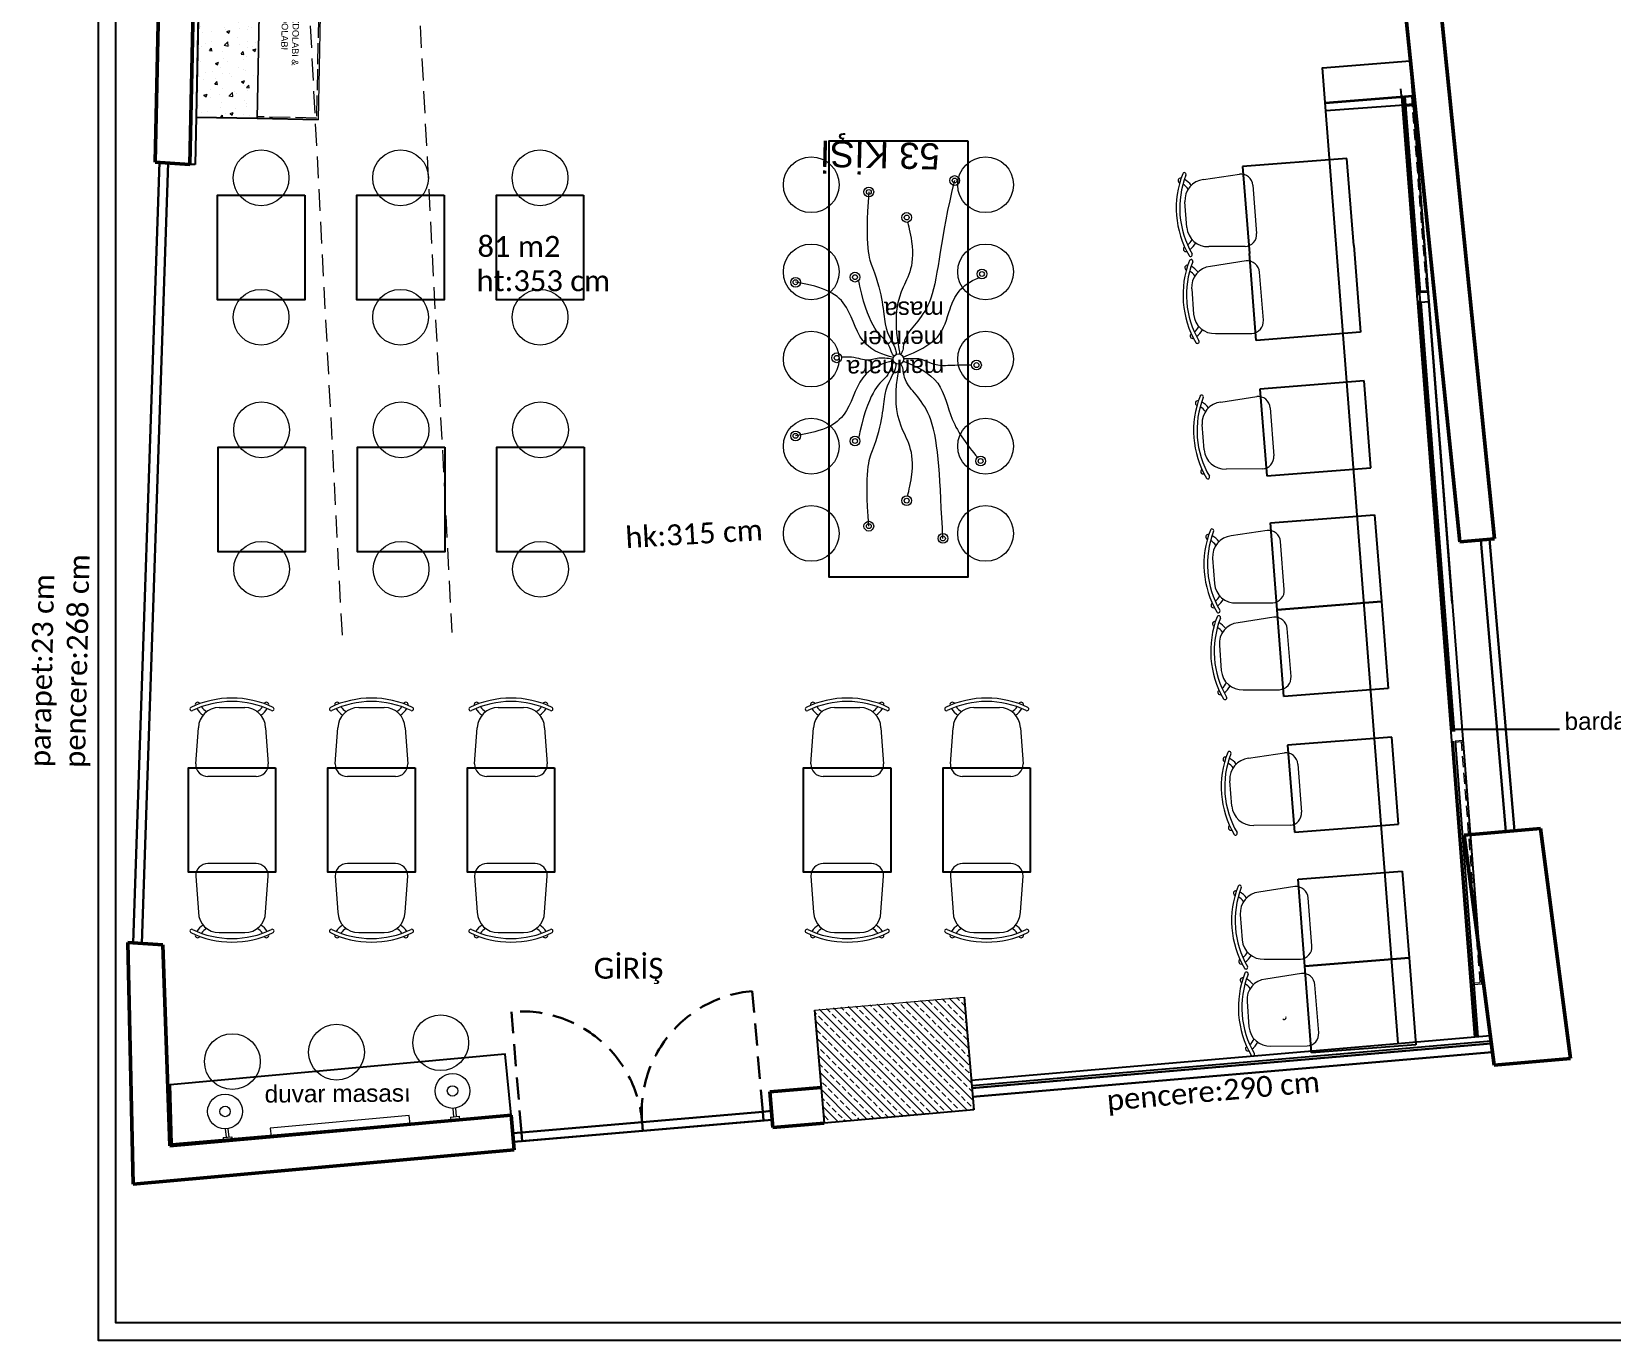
# Model space of a CAD drawing. Header units: centimetres. Extents: x 656 to 3822, y 4837 to 6203.
# Drawn here: x 668 to 1575, y 4837 to 5588 of the extents above; entities that cross this region are included whole.
import ezdxf

# ---------------------------------------------------------------- set-up
doc = ezdxf.new("R2010")
doc.units = ezdxf.units.CM
for name, pattern in [('ACAD_ISO02W100', [15, 12, -3]), ('DASHED', [19.05, 12.7, -6.35]), ('DASHED2', [0.375, 0.25, -0.125]), ('HIDDEN', [9.525, 6.35, -3.175])]:
    doc.linetypes.add(name, pattern=pattern)
for name, color, linetype, lineweight in [('Sebe - Alçıpan', 2, 'Continuous', 30), ('Sebe - Aydınlatma', 240, 'Continuous', 18), ('Sebe - Dograma', 4, 'Continuous', 30), ('Sebe - Duvar', 5, 'Continuous', 50), ('Sebe - İzdüşüm', 203, 'Continuous', 5), ('Sebe - Kolon', 153, 'Continuous', 25), ('Sebe - Mobilya', 11, 'Continuous', 25), ('Sebe - Mobilya Alçak', 41, 'Continuous', 20), ('Sebe - Obje Yazı', 8, 'Continuous', 0), ('Sebe - Tarama', 8, 'Continuous', 15)]:
    doc.layers.add(name, color=color, linetype=linetype, lineweight=lineweight)
doc.styles.add('OLCU', font='arial.ttf')
doc.styles.get("Standard").update_dxf_attribs({"font": 'arial.ttf'})

# ---------------------------------------------------------------- blocks, each defined once
blk = doc.blocks.new('A$C50156F9E')
at = {"lineweight": 5}
for p, q in [((0, 70), (150, 70)), ((0, 0), (0, 70)), ((0, 70), (150, 70)), ((150, 35), (0, 35)), ((0, 35), (150, 35)), ((150, 0), (0, 0)), ((150, 0), (0, 0))]:
    blk.add_line(p, q, dxfattribs=at)
at = {"linetype": 'ACAD_ISO02W100', "lineweight": 5}
for p, q in [((1, 35), (1, 69)), ((1, 69), (149, 69)), ((149, 69), (149, 35))]:
    blk.add_line(p, q, dxfattribs=at)
for p, q in [((150, 70), (150, 35)), ((150, 35), (150, 0))]:
    blk.add_line(p, q)
at = {"linetype": 'Continuous', "lineweight": 5}
for p, q in [((1.01, 29.53), (0.33, 31.3)), ((1.87, 30.78), (0.34, 31.3)), ((0.78, 34.91), (0.78, 34.91)), ((1.02, 29.52), (1.87, 30.78)), ((3.6, 34.04), (3.6, 34.04)), ((9.96, 34.58), (9.96, 34.58)), ((10.8, 28.23), (10.8, 28.23)), ((12.05, 33.73), (12.05, 33.73)), ((13.53, 33.31), (12.07, 34.54)), ((13.68, 34.77), (12.09, 34.48)), ((13.53, 33.31), (13.67, 34.83)), ((14.17, 32.56), (14.17, 32.56)), ((18.21, 27.75), (15.8, 27.47)), ((17.86, 25.51), (15.8, 27.49)), ((17.84, 25.5), (18.19, 27.76)), ((19.98, 27.9), (19.98, 27.9)), ((20.51, 33.43), (20.51, 33.43)), ((24.61, 29.45), (24.61, 29.45)), ((27.08, 27.51), (27.08, 27.51)), ((28.73, 30.84), (28.73, 30.84)), ((28.96, 33.12), (28.96, 33.12)), ((29.7, 31.26), (29.7, 31.26)), ((30.01, 34.63), (30.01, 34.63)), ((30.71, 29.22), (30.71, 29.22)), ((38.36, 29.19), (36.9, 30.42)), ((38.51, 30.65), (36.91, 30.36)), ((37.42, 32.81), (37.42, 32.81)), ((38.15, 30.95), (38.15, 30.95)), ((38.36, 29.19), (38.5, 30.71)), ((42.53, 32.13), (42.53, 32.13)), ((42.99, 29.68), (42.99, 29.68)), ((43.47, 27.92), (43.47, 27.92)), ((46.81, 28.87), (44.74, 30.85)), ((47.16, 31.12), (44.75, 30.84)), ((45.03, 29.07), (45.03, 29.07)), ((45.87, 32.5), (45.87, 32.5)), ((46.61, 30.65), (46.61, 30.65)), ((46.66, 33.52), (46.66, 33.52)), ((46.79, 28.86), (47.14, 31.12)), ((48.07, 32.33), (47.39, 34.11)), ((48.94, 33.59), (47.4, 34.1)), ((48.08, 32.32), (48.94, 33.59)), ((51.71, 31.8), (51.71, 31.8)), ((53.54, 31.07), (53.54, 31.07)), ((54.33, 32.19), (54.33, 32.19)), ((55.06, 30.34), (55.06, 30.34)), ((55.84, 33.19), (55.84, 33.19)), ((57.47, 32.72), (56.01, 33.94)), ((57.61, 34.18), (56.02, 33.88)), ((57.47, 32.72), (57.6, 34.23)), ((60.46, 34.74), (60.46, 34.74)), ((62.78, 31.88), (62.78, 31.88)), ((63.56, 28.95), (62.87, 30.73)), ((62.87, 29.15), (62.87, 29.15)), ((64.42, 30.21), (62.88, 30.72)), ((63.52, 30.03), (63.52, 30.03)), ((63.57, 28.94), (64.42, 30.21)), ((66.49, 26.15), (65.81, 27.93)), ((67.35, 27.41), (65.82, 27.92)), ((66.5, 26.14), (67.35, 27.41)), ((69.26, 25.67), (69.39, 27.19)), ((69.45, 33.24), (69.45, 33.24)), ((69.94, 31.48), (69.94, 31.48)), ((70.48, 28.06), (70.48, 28.06)), ((71.24, 31.57), (71.24, 31.57)), ((71.97, 29.72), (71.97, 29.72)), ((77.2, 29), (77.2, 29)), ((80.43, 29.41), (80.43, 29.41)), ((82.36, 28.19), (82.36, 28.19)), ((88.41, 30.74), (88.41, 30.74)), ((88.88, 29.1), (88.88, 29.1)), ((97.34, 28.79), (97.34, 28.79)), ((97.59, 30.41), (97.59, 30.41)), ((98.75, 28.6), (98.75, 28.6)), ((105.79, 28.48), (105.79, 28.48)), ((106.34, 33.35), (106.34, 33.35)), ((108.82, 31.75), (108.82, 31.75)), ((109.36, 28.92), (109.36, 28.92)), ((110.62, 31.75), (109.94, 33.53)), ((111.48, 33.01), (109.95, 33.52)), ((110.63, 31.74), (111.48, 33.01)), ((114.25, 28.17), (114.25, 28.17)), ((122.71, 27.87), (122.71, 27.87)), ((125.22, 32.16), (125.22, 32.16)), ((129.04, 25.57), (128.36, 27.35)), ((129.9, 26.83), (128.37, 27.34)), ((132.3, 28.59), (130.84, 29.82)), ((132.44, 30.05), (130.85, 29.76)), ((131.16, 27.56), (131.16, 27.56)), ((132.3, 28.59), (132.43, 30.11)), ((134.28, 29.35), (134.28, 29.35)), ((139.62, 27.25), (139.62, 27.25)), ((141.53, 28.85), (141.53, 28.85)), ((143.46, 29.02), (143.46, 29.02)), ((148.27, 30.36), (148.27, 30.36)), ((0.62, 23.95), (0.62, 23.95)), ((2.89, 18.87), (2.89, 18.87)), ((5.38, 21), (5.38, 21)), ((9.97, 24.19), (9.97, 24.19)), ((13.6, 19.01), (13.6, 19.01)), ((13.84, 20.69), (13.84, 20.69)), ((17.01, 24.36), (17.01, 24.36)), ((19.43, 23.35), (18.75, 25.12)), ((20.29, 24.6), (18.75, 25.12)), ((19.44, 23.34), (20.29, 24.6)), ((20.82, 21.54), (20.82, 21.54)), ((22.3, 20.38), (22.3, 20.38)), ((24.3, 24.04), (24.3, 24.04)), ((25.13, 23.14), (25.13, 23.14)), ((25.87, 19.83), (25.87, 19.83)), ((29.43, 21.07), (29.43, 21.07)), ((31.04, 18.62), (29.59, 19.84)), ((31.19, 20.08), (29.6, 19.79)), ((30, 21.22), (30, 21.22)), ((30.75, 20.08), (30.75, 20.08)), ((31.05, 18.62), (31.18, 20.14)), ((31.48, 18.22), (31.48, 18.22)), ((34.91, 19.97), (34.23, 21.74)), ((35.77, 21.22), (34.24, 21.74)), ((34.63, 22.77), (34.63, 22.77)), ((34.92, 19.96), (35.77, 21.23)), ((37.85, 17.17), (37.16, 18.94)), ((38.71, 18.42), (37.17, 18.94)), ((37.86, 17.16), (38.71, 18.42)), ((38.75, 24.16), (38.75, 24.16)), ((39.21, 19.77), (39.21, 19.77)), ((39.46, 22.99), (39.46, 22.99)), ((40.06, 22.57), (40.06, 22.57)), ((42.14, 24.11), (42.14, 24.11)), ((45.83, 21.48), (45.83, 21.48)), ((47.66, 19.46), (47.66, 19.46)), ((50.15, 22.14), (48.69, 23.37)), ((50.29, 23.6), (48.7, 23.31)), ((50.15, 22.14), (50.28, 23.66)), ((52.55, 25.45), (52.55, 25.45)), ((55.9, 24.63), (55.9, 24.63)), ((56.12, 19.15), (56.12, 19.15)), ((56.47, 23.96), (56.47, 23.96)), ((56.68, 26.84), (56.68, 26.84)), ((57.29, 23.06), (57.29, 23.06)), ((61.73, 25.12), (61.73, 25.12)), ((62.57, 18.76), (62.57, 18.76)), ((64.57, 18.84), (64.57, 18.84)), ((65.86, 26.51), (65.86, 26.51)), ((66.52, 26.13), (66.52, 26.13)), ((66.69, 20.15), (66.69, 20.15)), ((69.26, 25.67), (67.8, 26.89)), ((69.4, 27.13), (67.81, 26.83)), ((68.88, 19.69), (68.88, 19.69)), ((71.62, 22.91), (71.62, 22.91)), ((71.75, 18.44), (71.75, 18.44)), ((72.29, 25.04), (72.29, 25.04)), ((73.03, 18.53), (73.03, 18.53)), ((74.98, 18.02), (73.52, 19.25)), ((75.12, 19.48), (73.53, 19.19)), ((74.98, 18.02), (75.11, 19.54)), ((80.5, 21.38), (80.5, 21.38)), ((81.98, 22.77), (81.29, 24.55)), ((82.84, 24.03), (81.3, 24.54)), ((81.98, 22.76), (82.84, 24.03)), ((88.63, 23.89), (88.63, 23.89)), ((94.09, 21.55), (92.63, 22.77)), ((94.23, 23.01), (92.64, 22.71)), ((94.09, 21.55), (94.22, 23.06)), ((95.34, 23.24), (95.34, 23.24)), ((98.42, 24.06), (98.42, 24.06)), ((100.39, 16.59), (99.71, 18.37)), ((101.26, 17.85), (99.72, 18.36)), ((103.78, 22.84), (103.78, 22.84)), ((107.61, 23.73), (107.61, 23.73)), ((108.25, 18.19), (108.25, 18.19)), ((113.19, 25.07), (111.73, 26.29)), ((113.34, 26.53), (111.74, 26.24)), ((113.19, 25.07), (113.32, 26.59)), ((116.36, 26.67), (116.36, 26.67)), ((120.79, 23.81), (120.79, 23.81)), ((121.8, 26.8), (121.8, 26.8)), ((124.64, 18.6), (124.64, 18.6)), ((126.38, 19.99), (126.38, 19.99)), ((129.05, 25.56), (129.9, 26.83)), ((134.72, 21.75), (134.72, 21.75)), ((137.34, 18.6), (135.27, 20.58)), ((137.69, 20.85), (135.28, 20.57)), ((135.95, 22.76), (135.95, 22.76)), ((137.32, 18.59), (137.67, 20.85)), ((144.3, 22.67), (144.3, 22.67)), ((147.46, 19.39), (146.78, 21.17)), ((148.32, 20.65), (146.78, 21.16)), ((147.47, 19.38), (148.32, 20.65)), ((148.07, 26.94), (148.07, 26.94)), ((1.09, 14.49), (1.09, 14.49)), ((4.16, 9.25), (4.16, 9.25)), ((9.2, 8.18), (8.52, 9.96)), ((10.06, 9.44), (8.53, 9.96)), ((9.21, 8.18), (10.06, 9.44)), ((11.94, 15.09), (10.48, 16.32)), ((12.08, 16.55), (10.49, 16.26)), ((11.94, 15.09), (12.07, 16.61)), ((12.52, 9.37), (12.52, 9.37)), ((12.91, 12.18), (12.91, 12.18)), ((16.44, 10.8), (16.44, 10.8)), ((26.51, 13.95), (26.51, 13.95)), ((26.71, 13.47), (26.71, 13.47)), ((26.84, 9.22), (26.84, 9.22)), ((30.84, 14.86), (30.84, 14.86)), ((33.25, 14.41), (33.25, 14.41)), ((36.77, 10.97), (35.31, 12.2)), ((36.91, 12.43), (35.32, 12.14)), ((35.89, 13.15), (35.89, 13.15)), ((36.77, 10.97), (36.9, 12.49)), ((39.94, 17.91), (39.94, 17.91)), ((40.02, 14.54), (40.02, 14.54)), ((42.41, 16.13), (42.41, 16.13)), ((42.9, 14.36), (42.9, 14.36)), ((44.64, 16.09), (44.64, 16.09)), ((44.68, 9.3), (44.68, 9.3)), ((47.58, 14.26), (47.58, 14.26)), ((48.39, 17.6), (48.39, 17.6)), ((50.5, 8.5), (48.43, 10.48)), ((50.85, 10.75), (48.44, 10.47)), ((48.77, 17.48), (48.77, 17.48)), ((50.48, 8.49), (50.83, 10.75)), ((53.33, 13.79), (52.65, 15.56)), ((54.19, 15.04), (52.66, 15.56)), ((52.97, 17.51), (52.97, 17.51)), ((53.34, 13.78), (54.19, 15.05)), ((55.87, 14.5), (54.41, 15.72)), ((56.02, 15.96), (54.43, 15.66)), ((54.66, 9.4), (54.66, 9.4)), ((55.33, 11.07), (55.33, 11.07)), ((56.27, 10.99), (55.58, 12.76)), ((57.13, 12.24), (55.59, 12.76)), ((55.87, 14.5), (56.01, 16.02)), ((56.28, 10.98), (57.13, 12.24)), ((56.85, 17.3), (56.85, 17.3)), ((58.79, 10.79), (58.79, 10.79)), ((59.01, 9.15), (59.01, 9.15)), ((65.31, 16.99), (65.31, 16.99)), ((65.41, 14.34), (65.41, 14.34)), ((65.95, 12.57), (65.95, 12.57)), ((69.36, 17.92), (69.36, 17.92)), ((71.75, 7.61), (71.07, 9.38)), ((72.61, 8.86), (71.08, 9.38)), ((71.72, 11.48), (71.72, 11.48)), ((72.59, 12.08), (72.59, 12.08)), ((73.76, 16.68), (73.76, 16.68)), ((79.79, 14.11), (77.38, 13.83)), ((79.44, 11.87), (77.38, 13.85)), ((79.42, 11.86), (79.77, 14.12)), ((79.74, 14.19), (79.74, 14.19)), ((81.77, 11.76), (81.77, 11.76)), ((81.79, 14.63), (81.79, 14.63)), ((82.22, 16.37), (82.22, 16.37)), ((90.52, 14.7), (90.52, 14.7)), ((90.67, 16.06), (90.67, 16.06)), ((91.17, 9.07), (91.17, 9.07)), ((94.77, 9.69), (94.77, 9.69)), ((98.18, 15.04), (98.18, 15.04)), ((99.13, 15.75), (99.13, 15.75)), ((100.4, 16.58), (101.26, 17.85)), ((108.74, 17.48), (106.33, 17.2)), ((108.39, 15.24), (106.33, 17.21)), ((107.58, 15.44), (107.58, 15.44)), ((108.37, 15.23), (108.72, 17.49)), ((108.44, 17.37), (108.44, 17.37)), ((111.9, 14.11), (111.9, 14.11)), ((116.04, 15.13), (116.04, 15.13)), ((117.62, 17.05), (117.62, 17.05)), ((118.81, 10.41), (118.13, 12.19)), ((119.67, 11.67), (118.14, 12.18)), ((118.46, 10.69), (118.46, 10.69)), ((118.82, 10.4), (119.67, 11.67)), ((121.23, 13.25), (121.23, 13.25)), ((124.49, 14.82), (124.49, 14.82)), ((127.64, 10.37), (127.64, 10.37)), ((130.7, 10.38), (129.24, 11.6)), ((130.85, 11.84), (129.25, 11.54)), ((130.7, 10.38), (130.84, 11.89)), ((132.95, 14.52), (132.95, 14.52)), ((136.39, 13.31), (136.39, 13.31)), ((141.41, 14.21), (141.41, 14.21)), ((144.07, 14.04), (144.07, 14.04)), ((147.69, 16.8), (147.69, 16.8)), ((149.81, 13.9), (148.35, 15.13)), ((149.95, 15.36), (148.36, 15.07)), ((149.81, 13.9), (149.94, 15.42)), ((5, 2.89), (5, 2.89)), ((7.29, 7.81), (7.29, 7.81)), ((14.01, 0.64), (11.59, 0.36)), ((11.99, 0), (11.59, 0.38)), ((13.02, 5.45), (13.02, 5.45)), ((13.88, 0), (13.99, 0.65)), ((14.18, 2.56), (14.18, 2.56)), ((15.74, 7.5), (15.74, 7.5)), ((22.93, 5.5), (22.93, 5.5)), ((24.68, 4.81), (24, 6.58)), ((25.55, 6.06), (24.01, 6.58)), ((24.2, 7.19), (24.2, 7.19)), ((24.69, 4.8), (25.55, 6.06)), ((24.93, 5.34), (24.93, 5.34)), ((25.94, 0.39), (25.94, 0.39)), ((27.62, 2), (26.94, 3.78)), ((28.48, 3.26), (26.95, 3.78)), ((27.63, 2), (28.48, 3.26)), ((27.67, 8.32), (27.67, 8.32)), ((29.45, 0.4), (27.99, 1.62)), ((29.6, 1.86), (28, 1.57)), ((28.86, 7.51), (28.86, 7.51)), ((29.45, 0.4), (29.58, 1.92)), ((32.66, 6.88), (32.66, 6.88)), ((33.39, 5.03), (33.39, 5.03)), ((36.73, 6.79), (36.73, 6.79)), ((39.49, 9.01), (39.49, 9.01)), ((42.95, 4.01), (40.54, 3.73)), ((42.6, 1.77), (40.54, 3.74)), ((40.85, 8.18), (40.85, 8.18)), ((41.11, 6.57), (41.11, 6.57)), ((41.84, 4.72), (41.84, 4.72)), ((41.84, 2.57), (41.84, 2.57)), ((42, 8.17), (42, 8.17)), ((42.33, 0.8), (42.33, 0.8)), ((42.58, 0), (42.42, 0.4)), ((43.62, 0), (42.43, 0.4)), ((42.58, 1.76), (42.93, 4.02)), ((45.25, 7.92), (45.25, 7.92)), ((45.91, 6.47), (45.91, 6.47)), ((46.75, 0.11), (46.75, 0.11)), ((48.56, 3.92), (47.1, 5.15)), ((48.7, 5.38), (47.11, 5.09)), ((48.56, 3.92), (48.69, 5.44)), ((49.57, 6.27), (49.57, 6.27)), ((50.04, 7.86), (50.04, 7.86)), ((50.3, 4.41), (50.3, 4.41)), ((50.87, 1.5), (50.87, 1.5)), ((52.4, 3.95), (52.4, 3.95)), ((58.02, 5.96), (58.02, 5.96)), ((58.75, 4.1), (58.75, 4.1)), ((59.84, 8.25), (59.84, 8.25)), ((60.05, 1.17), (60.05, 1.17)), ((64.68, 2.72), (64.68, 2.72)), ((67.66, 7.45), (66.2, 8.67)), ((67.81, 8.91), (66.21, 8.62)), ((66.48, 5.65), (66.48, 5.65)), ((67.21, 3.79), (67.21, 3.79)), ((67.66, 7.45), (67.8, 8.97)), ((68.3, 6.13), (68.3, 6.13)), ((68.79, 4.36), (68.79, 4.36)), ((68.8, 4.11), (68.8, 4.11)), ((71.9, 7.38), (69.49, 7.1)), ((71.55, 5.13), (69.49, 7.11)), ((71.53, 5.12), (71.88, 7.38)), ((71.76, 7.6), (72.61, 8.87)), ((73.15, 0), (71.93, 1.03)), ((73.53, 1.26), (71.94, 0.97)), ((73.4, 0), (73.52, 1.32)), ((74.16, 8.1), (74.16, 8.1)), ((75.67, 3.49), (75.67, 3.49)), ((81.22, 1.07), (81.22, 1.07)), ((82.6, 5.4), (82.6, 5.4)), ((84.12, 3.18), (84.12, 3.18)), ((90.17, 1.43), (89.48, 3.2)), ((91.03, 2.68), (89.49, 3.2)), ((90.18, 1.42), (91.03, 2.68)), ((92.49, 3.33), (91.03, 4.55)), ((92.64, 4.79), (91.04, 4.49)), ((91.78, 5.08), (91.78, 5.08)), ((92.49, 3.33), (92.62, 4.85)), ((92.58, 2.87), (92.58, 2.87)), ((97.61, 1.48), (97.61, 1.48)), ((100.54, 8.01), (100.54, 8.01)), ((101.03, 2.56), (101.03, 2.56)), ((106.33, 8.03), (106.33, 8.03)), ((107.68, 4.63), (107.68, 4.63)), ((109.49, 2.25), (109.49, 2.25)), ((111.6, 6.85), (110.14, 8.08)), ((111.74, 8.31), (110.15, 8.02)), ((110.55, 1.33), (110.55, 1.33)), ((111.6, 6.85), (111.73, 8.37)), ((117.94, 1.94), (117.94, 1.94)), ((123.34, 9), (123.34, 9)), ((124.07, 5.04), (124.07, 5.04)), ((126.4, 1.63), (126.4, 1.63)), ((128.48, 4.01), (128.48, 4.01)), ((134.14, 8.19), (134.14, 8.19)), ((134.85, 1.32), (134.85, 1.32)), ((137.23, 4.23), (136.55, 6.01)), ((138.09, 5.49), (136.56, 6)), ((137.24, 4.22), (138.09, 5.49)), ((137.66, 3.69), (137.66, 3.69)), ((138.49, 7.95), (138.49, 7.95)), ((143.31, 1.01), (143.31, 1.01)), ((146.41, 6.62), (146.41, 6.62)), ((147.12, 3.25), (147.12, 3.25))]:
    blk.add_line(p, q, dxfattribs=at)
at = {"insert": (45.15, 57.96), "char_height": 3.75, "attachment_point": 1}
blk.add_mtext_dynamic_manual_height_columns('PASTA TEŞHİR BUZDOLABI & BAKLAVA TEŞHİR DOLABI', width=75.3788, gutter_width=12.5, heights=[0], dxfattribs=at)

msp = doc.modelspace()

# ---------------------------------------------------------------- hatches: boundary and pattern name
at = {"layer": 'Sebe - Tarama'}
h = msp.add_hatch(dxfattribs=at)
h.set_pattern_fill('ANSI33', color=256, angle=90)
h.set_pattern_definition([(135, (-1027.542, 4597.931), (-4.490128, -4.490128), []), (135, (-1027.542, 4602.421), (-4.490128, -4.490128), [3.175, -1.5875])])
h.paths.add_polyline_path([(1203.34, 5034.38), (1117.53, 5027.26), (1123.12, 4962.24), (1208.91, 4969.62), (1206.64, 4993.6), (1206.28, 4993.57)])

# ---------------------------------------------------------------- linework, layer by layer
msp.add_line((1483.75, 5188.11), (1544.95, 5188.11))
at = {"color": 1}
for points in [[(706.82, 6200.61), (2202.22, 6200.61), (2202.22, 4837.38), (706.82, 4837.38)], [(716.82, 6190.61), (2192.22, 6190.61), (2192.22, 4847.38), (716.82, 4847.38)]]:
    msp.add_lwpolyline(points, close=True, dxfattribs=at)
msp.add_lwpolyline([(1410.44, 5547.56), (1408.89, 5567.5), (1459.15, 5571.4)])
at = {"layer": 'Sebe - Alçıpan', "lineweight": 35}
msp.add_line((1410.45, 5547.41), (1460.71, 5551.32), dxfattribs=at)
at = {"layer": 'Sebe - Aydınlatma'}
for p, q in [((762.99, 5544.14), (763.1, 5549.14)), ((908.77, 4965.53), (913.75, 4965.98)), ((910.08, 4970.51), (910.52, 4965.69)), ((911.58, 4970.64), (912.01, 4965.82)), ((913.75, 4965.98), (913.93, 4964)), ((779.61, 4958.71), (780.05, 4953.89)), ((781.1, 4958.85), (781.54, 4954.03)), ((908.77, 4965.53), (908.95, 4963.55)), ((913.93, 4964), (908.95, 4963.55)), ((778.3, 4953.73), (783.28, 4954.18)), ((778.3, 4953.73), (778.48, 4951.76)), ((783.46, 4952.21), (778.48, 4951.76)), ((783.28, 4954.18), (783.46, 4952.21))]:
    msp.add_line(p, q, dxfattribs=at)
for centre, radius in [((1197.92, 5502.77), 2.8), ((1197.92, 5502.77), 1.4), ((1148.7, 5496.21), 2.8), ((1148.7, 5496.21), 1.4), ((1170.45, 5481.57), 2.8), ((1170.45, 5481.57), 1.4), ((1106.69, 5444.42), 2.8), ((1140.78, 5447.35), 2.8), ((1140.78, 5447.35), 1.4), ((1213.59, 5449.16), 2.8), ((1213.59, 5449.16), 1.4), ((1106.69, 5444.42), 1.4), ((1130.27, 5401.07), 2.8), ((1130.27, 5401.07), 1.4), ((1165.7, 5400.35), 3), ((1210.46, 5396.89), 2.8), ((1210.46, 5396.89), 1.4), ((1106.69, 5356.28), 2.8), ((1106.69, 5356.28), 1.4), ((1140.78, 5353.34), 2.8), ((1140.78, 5353.34), 1.4), ((1212.82, 5341.84), 2.8), ((1212.82, 5341.84), 1.4), ((1170.45, 5319.13), 2.8), ((1170.45, 5319.13), 1.4), ((1148.7, 5304.48), 2.8), ((1148.7, 5304.48), 1.4), ((1191.2, 5297.46), 2.8), ((1191.2, 5297.46), 1.4), ((909.93, 4980.51), 10), ((779.46, 4968.71), 10), ((909.93, 4980.51), 3), ((779.46, 4968.71), 3)]:
    msp.add_circle(centre, radius, dxfattribs=at)
for points, knots in [([(1197.92, 5502.77), (1189.4, 5470.11), (1188.62, 5429.68), (1168.04, 5415.35), (1168.75, 5405.27), (1167.26, 5403.56), (1166.95, 5403.08)], [2.92687, 2.92687, 2.92687, 2.92687, 12.007547, 19.867591, 25.196402, 26.953345, 26.953345, 26.953345, 26.953345]), ([(1148.7, 5496.21), (1146.2, 5463.65), (1157.48, 5439.13), (1155.99, 5418.03), (1164.54, 5407), (1164.38, 5403.82), (1164.27, 5402.99)], [2.755819, 2.755819, 2.755819, 2.755819, 4.843756, 11.626847, 18.7176, 21.248534, 21.248534, 21.248534, 21.248534]), ([(1171.06, 5478.84), (1171.16, 5478.15), (1177.09, 5454.35), (1164.68, 5440.13), (1163.48, 5418.05), (1166.39, 5404.13), (1166.28, 5403.29)], [2.755819, 2.755819, 2.755819, 2.755819, 4.843756, 11.626847, 18.7176, 21.248534, 21.248534, 21.248534, 21.248534]), ([(1168.48, 5401.47), (1176.31, 5404.68), (1190.89, 5411.43), (1194.65, 5430.09), (1201.23, 5443.12), (1211.8, 5447.02)], [2.787961, 2.787961, 2.787961, 2.787961, 26.41129, 48.710653, 74.913912, 74.913912, 74.913912, 74.913912]), ([(1162.81, 5401.16), (1156.77, 5402.91), (1143.06, 5407.8), (1137.42, 5434.76), (1123.52, 5441.61), (1106.69, 5444.42)], [2.731917, 2.731917, 2.731917, 2.731917, 19.995629, 44.106089, 74.066497, 74.066497, 74.066497, 74.066497]), ([(1163.17, 5401.95), (1163.03, 5402.1), (1161.66, 5403.8), (1160.15, 5412.51), (1148.93, 5416.71), (1142.9, 5445.24), (1142.75, 5445.36)], [2.937799, 2.937799, 2.937799, 2.937799, 3.553257, 9.912365, 19.086414, 19.623061, 19.623061, 19.623061, 19.623061]), ([(1133.03, 5401.51), (1133.6, 5401.57), (1140.45, 5402.1), (1147.83, 5398.59), (1153.68, 5401.88), (1160.88, 5400.6), (1162.71, 5400.52)], [2.864699, 2.864699, 2.864699, 2.864699, 4.759074, 9.979095, 15.48138, 20.959343, 20.959343, 20.959343, 20.959343]), ([(1162.81, 5399.53), (1156.77, 5397.78), (1143.06, 5392.89), (1137.42, 5365.94), (1123.52, 5359.09), (1106.69, 5356.28)], [2.731917, 2.731917, 2.731917, 2.731917, 19.995629, 44.106089, 74.066497, 74.066497, 74.066497, 74.066497]), ([(1163.17, 5398.74), (1163.03, 5398.6), (1161.66, 5396.89), (1160.15, 5388.19), (1148.93, 5383.98), (1142.9, 5355.46), (1142.75, 5355.33)], [2.937799, 2.937799, 2.937799, 2.937799, 3.553257, 9.912365, 19.086414, 19.623061, 19.623061, 19.623061, 19.623061]), ([(1148.7, 5304.48), (1146.2, 5337.04), (1157.48, 5361.56), (1155.99, 5382.67), (1164.54, 5393.69), (1164.38, 5396.87), (1164.27, 5397.71)], [2.755819, 2.755819, 2.755819, 2.755819, 4.843756, 11.626847, 18.7176, 21.248534, 21.248534, 21.248534, 21.248534]), ([(1171.06, 5321.86), (1171.16, 5322.55), (1177.09, 5346.34), (1164.68, 5360.57), (1163.48, 5382.65), (1166.39, 5396.56), (1166.28, 5397.4)], [2.755819, 2.755819, 2.755819, 2.755819, 4.843756, 11.626847, 18.7176, 21.248534, 21.248534, 21.248534, 21.248534]), ([(1191.2, 5297.46), (1189.4, 5330.58), (1188.62, 5371.01), (1168.04, 5385.34), (1168.75, 5395.42), (1167.26, 5397.13), (1166.95, 5397.62)], [2.92687, 2.92687, 2.92687, 2.92687, 12.007547, 19.867591, 25.196402, 26.953345, 26.953345, 26.953345, 26.953345]), ([(1168.48, 5399.22), (1176.31, 5396.02), (1190.89, 5389.27), (1195.35, 5363.49), (1205.39, 5350.74), (1211.02, 5343.99)], [2.787961, 2.787961, 2.787961, 2.787961, 26.41129, 48.710653, 74.913912, 74.913912, 74.913912, 74.913912]), ([(1207.66, 5396.89), (1196.48, 5396.88), (1185.5, 5395.44), (1180.79, 5400.96), (1174.24, 5400.44), (1168.7, 5400.46)], [3.240193, 3.240193, 3.240193, 3.240193, 6.458005, 13.548758, 16.076674, 16.076674, 16.076674, 16.076674])]:
    msp.add_open_spline(points, degree=3, knots=knots, dxfattribs=at)
at = {"layer": 'Sebe - Dograma'}
for p, q in [((726.76, 5065.52), (741.88, 5513.21)), ((731.75, 5065.17), (746.87, 5512.86)), ((1514.11, 5129.25), (1499.72, 5296.51)), ((1519.09, 5129.67), (1504.71, 5296.94)), ((1207.84, 4982.07), (1505.74, 5007.7)), ((1208.27, 4977.09), (1506.17, 5002.71)), ((1092.93, 4968.99), (1087.95, 4968.56)), ((1093.36, 4964.01), (944.91, 4951.24)), ((949.46, 4956.65), (944.48, 4956.22))]:
    msp.add_line(p, q, dxfattribs=at)
at = {"layer": 'Sebe - Dograma', "linetype": 'DASHED'}
for p, q in [((1087.95, 4968.56), (1081.8, 5037.79)), ((949.46, 4956.65), (943.7, 5025.91))]:
    msp.add_line(p, q, dxfattribs=at)
at = {"layer": 'Sebe - Dograma'}
for points in [[(1087.95, 4968.56), (1018.7, 4962.6), (1019.13, 4957.62), (1088.38, 4963.58), (1087.95, 4968.56)], [(949.46, 4956.65), (1018.7, 4962.6), (1019.13, 4957.62), (949.89, 4951.67), (949.46, 4956.65)]]:
    msp.add_lwpolyline(points, dxfattribs=at)
at = {"layer": 'Sebe - Dograma', "linetype": 'DASHED'}
for centre, start, end in [((1087.95, 4968.56), 95.07961, 188.21539), ((949.46, 4956.65), 1.61654, 94.75232)]:
    msp.add_arc(centre, 69.5, start, end, dxfattribs=at)
at = {"layer": 'Sebe - Duvar'}
for p, q in [((1507.57, 5297.18), (1419.7, 6167.61)), ((1487.64, 5295.47), (1405.4, 6100.5)), ((739.38, 5513.38), (743.51, 5714.89)), ((759.34, 5511.98), (763.46, 5713.49)), ((739.38, 5513.38), (759.34, 5511.98)), ((1507.57, 5297.18), (1487.64, 5295.47)), ((1490.2, 5127.19), (1534.06, 5130.96)), ((1534.06, 5130.96), (1551.21, 4999.06)), ((1490.2, 5127.19), (1507.35, 4995.29)), ((726.7, 4927.09), (723.77, 5065.73)), ((743.72, 5064.33), (723.77, 5065.73)), ((747.84, 4948.98), (743.72, 5064.33)), ((1551.21, 4999.06), (1507.35, 4995.29)), ((1121.38, 4982.48), (1091.99, 4979.95)), ((1091.99, 4979.95), (1093.74, 4959.52)), ((943.58, 4966.68), (747.84, 4948.98)), ((945.29, 4946.75), (943.58, 4966.68)), ((945.29, 4946.75), (726.7, 4927.09))]:
    msp.add_line(p, q, dxfattribs=at)
msp.add_lwpolyline([(1093.74, 4959.52), (1123.14, 4962.05)], dxfattribs=at)
at = {"layer": 'Sebe - İzdüşüm', "linetype": 'DASHED2', "ltscale": 50}
for points in [[(797, 6190.61), (846.76, 5237.89)], [(860.09, 6190.61), (909.55, 5243.43)]]:
    msp.add_lwpolyline(points, dxfattribs=at)
at = {"layer": 'Sebe - İzdüşüm', "linetype": 'HIDDEN'}
for points in [[(1460.71, 5551.32), (1469.45, 5438.8), (1464.96, 5438.45), (1456.22, 5550.97)], [(1459.91, 5551.25), (1468.59, 5439.54), (1464.9, 5439.25), (1456.22, 5550.97)]]:
    msp.add_lwpolyline(points, dxfattribs=at)
for points in [[(1500.27, 5042), (1489.43, 5181.58), (1484.94, 5181.23), (1495.78, 5041.65)], [(1499.41, 5042.73), (1488.69, 5180.72), (1485, 5180.43), (1495.72, 5042.45)]]:
    msp.add_lwpolyline(points, close=True, dxfattribs=at)
at = {"layer": 'Sebe - Kolon'}
for p, q in [((1203.34, 5034.38), (1208.91, 4969.62)), ((1117.57, 5026.81), (1123.13, 4962.1)), ((1208.91, 4969.62), (1123.14, 4962.05))]:
    msp.add_line(p, q, dxfattribs=at)
at = {"layer": 'Sebe - Mobilya', "linetype": 'Continuous'}
for p, q in [((1458.55, 5579.11), (1477.15, 5339.6)), ((1483.31, 5260.34), (1458.55, 5579.11)), ((1452.38, 5007.62), (1410.44, 5547.56)), ((1410.8, 5542.93), (1461.08, 5546.56)), ((1455.72, 5550.93), (1477.55, 5269.92)), ((1461.08, 5546.56), (1456.09, 5546.17))]:
    msp.add_line(p, q, dxfattribs=at)
at = {"layer": 'Sebe - Mobilya'}
for p, q in [((1458.6, 5578.38), (1500.27, 5042)), ((1454.18, 5551.46), (1453.87, 5555.45)), ((1455.29, 5550.04), (1454.18, 5551.46)), ((1454.23, 5550.81), (1460.71, 5551.32)), ((1454.23, 5550.81), (1496.13, 5011.38)), ((1463.96, 5438.38), (1455.22, 5550.89)), ((1456.29, 5550.12), (1455.29, 5550.04)), ((1456.22, 5550.97), (1464.96, 5438.45)), ((1456.29, 5550.12), (1456.29, 5550.12)), ((1461.13, 5545.83), (1456.65, 5545.48)), ((1460.71, 5551.32), (1461.13, 5545.83)), ((1422.96, 5515.43), (1363.14, 5510.79)), ((1363.14, 5510.79), (1367.01, 5460.94)), ((1426.83, 5465.58), (1422.96, 5515.43)), ((1426.83, 5465.58), (1430.71, 5415.73)), ((1370.89, 5411.09), (1367.01, 5460.94)), ((1483.52, 5186.63), (1464.39, 5432.89)), ((1465.39, 5432.97), (1484.51, 5186.71)), ((1430.71, 5415.73), (1370.89, 5411.09)), ((1432.87, 5387.82), (1373.05, 5383.17)), ((1373.05, 5383.17), (1376.93, 5333.32)), ((1436.75, 5337.97), (1432.87, 5387.82)), ((1376.93, 5333.32), (1436.75, 5337.97)), ((1379.02, 5306.4), (1438.84, 5311.05)), ((1438.84, 5311.05), (1442.71, 5261.2)), ((1382.89, 5256.55), (1379.02, 5306.4)), ((1442.71, 5261.2), (1382.89, 5256.55)), ((1382.89, 5256.55), (1442.71, 5261.2)), ((1386.76, 5206.7), (1382.89, 5256.55)), ((1442.71, 5261.2), (1446.58, 5211.35)), ((1446.58, 5211.35), (1386.76, 5206.7)), ((1448.75, 5183.43), (1388.93, 5178.79)), ((1452.62, 5133.58), (1448.75, 5183.43)), ((1388.93, 5178.79), (1392.8, 5128.94)), ((1497.12, 5011.47), (1483.94, 5181.15)), ((1484.94, 5181.23), (1498.12, 5011.55)), ((1392.8, 5128.94), (1452.62, 5133.58)), ((1394.89, 5102.02), (1454.71, 5106.66)), ((1398.77, 5052.17), (1394.89, 5102.02)), ((1454.71, 5106.66), (1458.59, 5056.81)), ((1458.59, 5056.81), (1398.77, 5052.17)), ((1398.77, 5052.17), (1458.59, 5056.81)), ((1458.59, 5056.81), (1462.46, 5006.96)), ((1402.64, 5002.32), (1398.77, 5052.17)), ((1462.46, 5006.96), (1402.64, 5002.32))]:
    msp.add_line(p, q, dxfattribs=at)
for points in [[(762.33, 5511.88), (759.34, 5511.98), (763.75, 5713.38), (766.46, 5713.38), (762.33, 5511.88)], [(1465.39, 5432.97), (1469.87, 5433.32), (1469.45, 5438.8), (1464.96, 5438.45), (1464.96, 5438.45), (1463.96, 5438.38), (1463.08, 5436.8), (1463.28, 5434.31), (1464.39, 5432.89), (1465.39, 5432.97), (1465.39, 5432.97)], [(1207.71, 4983.57), (1505.61, 5009.19), (1505.22, 5012.16), (1207.45, 4986.55), (1207.71, 4983.57)], [(943.58, 4966.68), (940.17, 5001.52), (747.88, 4984.04), (748.83, 4950.12), (943.65, 4966.84)]]:
    msp.add_lwpolyline(points, dxfattribs=at)
for points in [[(1205.7, 5525.35), (1125.7, 5525.35), (1125.7, 5275.35), (1205.7, 5275.35)], [(825.12, 5494.33), (825.12, 5434.33), (775.12, 5434.33), (775.12, 5494.33)], [(905.12, 5494.33), (905.12, 5434.33), (855.12, 5434.33), (855.12, 5494.33)], [(985.12, 5494.33), (985.12, 5434.33), (935.12, 5434.33), (935.12, 5494.33)], [(825.42, 5349.78), (825.42, 5289.78), (775.42, 5289.78), (775.42, 5349.78)], [(905.42, 5349.78), (905.42, 5289.78), (855.42, 5289.78), (855.42, 5349.78)], [(985.42, 5349.78), (985.42, 5289.78), (935.42, 5289.78), (935.42, 5349.78)], [(808.43, 5165.91), (808.43, 5105.91), (758.43, 5105.91), (758.43, 5165.91)], [(888.43, 5165.91), (888.43, 5105.91), (838.43, 5105.91), (838.43, 5165.91)], [(968.43, 5165.91), (968.43, 5105.91), (918.43, 5105.91), (918.43, 5165.91)], [(1161.33, 5165.91), (1161.33, 5105.91), (1111.33, 5105.91), (1111.33, 5165.91)], [(1241.33, 5165.91), (1241.33, 5105.91), (1191.33, 5105.91), (1191.33, 5165.91)]]:
    msp.add_lwpolyline(points, close=True, dxfattribs=at)
at = {"layer": 'Sebe - Mobilya Alçak', "ltscale": 30}
for p, q in [((1340.74, 5503.32), (1361.3, 5506.46)), ((1368.99, 5500.04), (1371.13, 5472.46)), ((1331.15, 5475.91), (1330.02, 5490.46)), ((1364.53, 5464.93), (1343.73, 5464.85)), ((1365.18, 5456.61), (1344.61, 5453.47)), ((1375.01, 5422.61), (1372.86, 5450.19)), ((1333.89, 5440.61), (1335.02, 5426.06)), ((1347.6, 5415), (1368.4, 5415.08)), ((1350.66, 5375.71), (1371.22, 5378.85)), ((1378.9, 5372.42), (1381.05, 5344.84)), ((1341.06, 5348.29), (1339.93, 5362.84)), ((1374.44, 5337.31), (1353.64, 5337.24)), ((1377.18, 5302.08), (1356.62, 5298.94)), ((1387.01, 5268.07), (1384.87, 5295.65)), ((1345.89, 5286.07), (1347.02, 5271.52)), ((1359.61, 5260.47), (1380.41, 5260.54)), ((1381.05, 5252.23), (1360.49, 5249.09)), ((1390.88, 5218.22), (1388.74, 5245.8)), ((1349.76, 5236.22), (1350.89, 5221.67)), ((1363.48, 5210.62), (1384.28, 5210.69)), ((776.13, 5200.51), (790.73, 5200.51)), ((856.13, 5200.51), (870.73, 5200.51)), ((936.13, 5200.51), (950.73, 5200.51)), ((1129.03, 5200.51), (1143.63, 5200.51)), ((1209.03, 5200.51), (1223.63, 5200.51)), ((762.6, 5168.07), (764.13, 5188.82)), ((802.72, 5188.82), (804.26, 5168.07)), ((842.6, 5168.07), (844.13, 5188.82)), ((882.72, 5188.82), (884.26, 5168.07)), ((922.6, 5168.07), (924.13, 5188.82)), ((962.72, 5188.82), (964.26, 5168.07)), ((1115.5, 5168.07), (1117.04, 5188.82)), ((1155.62, 5188.82), (1157.16, 5168.07)), ((1195.5, 5168.07), (1197.04, 5188.82)), ((1235.62, 5188.82), (1237.16, 5168.07)), ((1366.53, 5171.32), (1387.09, 5174.46)), ((1394.78, 5168.04), (1396.92, 5140.46)), ((797.26, 5160.91), (769.6, 5160.91)), ((877.26, 5160.91), (849.6, 5160.91)), ((957.26, 5160.91), (929.6, 5160.91)), ((1150.16, 5160.91), (1122.5, 5160.91)), ((1230.16, 5160.91), (1202.5, 5160.91)), ((1356.94, 5143.91), (1355.81, 5158.46)), ((1390.32, 5132.93), (1369.52, 5132.85)), ((797.26, 5110.91), (769.6, 5110.91)), ((877.26, 5110.91), (849.6, 5110.91)), ((957.26, 5110.91), (929.6, 5110.91)), ((1150.16, 5110.91), (1122.5, 5110.91)), ((1230.16, 5110.91), (1202.5, 5110.91)), ((762.6, 5103.74), (764.13, 5083)), ((802.72, 5083), (804.26, 5103.74)), ((842.6, 5103.74), (844.13, 5083)), ((882.72, 5083), (884.26, 5103.74)), ((922.6, 5103.74), (924.13, 5083)), ((962.72, 5083), (964.26, 5103.74)), ((1115.5, 5103.74), (1117.04, 5083)), ((1155.62, 5083), (1157.16, 5103.74)), ((1195.5, 5103.74), (1197.04, 5083)), ((1235.62, 5083), (1237.16, 5103.74)), ((1393.06, 5097.69), (1372.49, 5094.55)), ((1402.89, 5063.69), (1400.74, 5091.27)), ((1361.77, 5081.69), (1362.9, 5067.14)), ((776.13, 5071.31), (790.73, 5071.31)), ((856.13, 5071.31), (870.73, 5071.31)), ((936.13, 5071.31), (950.73, 5071.31)), ((1129.03, 5071.31), (1143.63, 5071.31)), ((1209.03, 5071.31), (1223.63, 5071.31)), ((1375.48, 5056.08), (1396.28, 5056.16)), ((1396.93, 5047.84), (1376.37, 5044.7)), ((1406.76, 5013.84), (1404.62, 5041.42)), ((1365.64, 5031.84), (1366.77, 5017.29)), ((1379.36, 5006.23), (1400.15, 5006.31))]:
    msp.add_line(p, q, dxfattribs=at)
at = {"layer": 'Sebe - Mobilya Alçak'}
msp.add_lwpolyline([(885.55, 4961.43), (885.1, 4966.41), (805.42, 4959.21), (805.87, 4954.23)], close=True, dxfattribs=at)
for centre in [(800.12, 5504.33), (880.12, 5504.33), (960.12, 5504.33), (1115.7, 5500.35), (1215.7, 5500.35), (1115.7, 5450.35), (1215.7, 5450.35), (800.12, 5424.33), (880.12, 5424.33), (960.12, 5424.33), (1115.7, 5400.35), (1215.7, 5400.35), (800.42, 5359.78), (880.42, 5359.78), (960.42, 5359.78), (1115.7, 5350.35), (1215.7, 5350.35), (1115.7, 5300.35), (1215.7, 5300.35), (800.42, 5279.78), (880.42, 5279.78), (960.42, 5279.78), (903.14, 5008.16), (783.63, 4997.33), (843.38, 5002.76)]:
    msp.add_circle(centre, 16, dxfattribs=at)
at = {"layer": 'Sebe - Mobilya Alçak', "ltscale": 30}
for centre, radius, start, end in [((1379.18, 5486.96), 54.14, 158.65145, 210.2311), ((1327.49, 5502.69), 1.39, 76.82397, 249.31117), ((1379.18, 5486.96), 52.14, 158.65145, 210.2311), ((1324.2, 5492.42), 9.41, 35.33184, 60.324), ((1323.12, 5491.72), 13.42, 38.2852, 60.61994), ((1341.98, 5491.39), 12, 95.92027, 184.44165), ((1362.01, 5499.5), 7, 4.44165, 95.80558), ((1343.11, 5476.84), 12, 184.44165, 272.96303), ((1330.54, 5463.43), 1.39, 119.57213, 292.05933), ((1325.7, 5473.07), 9.41, 308.55856, 333.55072), ((1324.53, 5473.6), 13.42, 308.26262, 330.59736), ((1364.15, 5471.92), 7, 273.07772, 4.44165), ((1383.05, 5437.11), 54.14, 158.65219, 210.23184), ((1383.05, 5437.11), 52.14, 158.65219, 210.23184), ((1365.88, 5449.65), 7, 4.44165, 95.80558), ((1331.37, 5452.84), 1.39, 76.82397, 249.31117), ((1328.07, 5442.57), 9.41, 35.33258, 60.32474), ((1326.99, 5441.87), 13.42, 38.28594, 60.62068), ((1345.85, 5441.54), 12, 95.92027, 184.44165), ((1346.98, 5426.99), 12, 184.44165, 272.96303), ((1329.57, 5423.22), 9.41, 308.5593, 333.55146), ((1368.03, 5422.07), 7, 273.07772, 4.44165), ((1334.42, 5413.58), 1.39, 119.57213, 292.05933), ((1328.4, 5423.75), 13.42, 308.26335, 330.5981), ((1389.1, 5359.34), 54.14, 158.65145, 210.2311), ((1337.41, 5375.08), 1.39, 76.82397, 249.31117), ((1389.1, 5359.34), 52.14, 158.65145, 210.2311), ((1333.04, 5364.1), 13.42, 38.2852, 60.61994), ((1351.89, 5363.77), 12, 95.92027, 184.44165), ((1371.93, 5371.88), 7, 4.44165, 95.80558), ((1334.11, 5364.8), 9.41, 35.33184, 60.324), ((1353.02, 5349.22), 12, 184.44165, 272.96303), ((1374.07, 5344.3), 7, 273.07772, 4.44165), ((1340.46, 5335.81), 1.39, 119.57213, 292.05933), ((1395.06, 5282.57), 54.14, 158.65219, 210.23184), ((1395.06, 5282.57), 52.14, 158.65219, 210.23184), ((1377.89, 5295.11), 7, 4.44165, 95.80558), ((1343.37, 5298.31), 1.39, 76.82397, 249.31117), ((1340.07, 5288.03), 9.41, 35.33258, 60.32474), ((1339, 5287.33), 13.42, 38.28594, 60.62068), ((1357.86, 5287), 12, 95.92027, 184.44165), ((1358.99, 5272.45), 12, 184.44165, 272.96303), ((1380.03, 5267.53), 7, 273.07772, 4.44165), ((1346.42, 5259.04), 1.39, 119.57213, 292.05933), ((1341.58, 5268.69), 9.41, 308.5593, 333.55146), ((1340.41, 5269.21), 13.42, 308.26335, 330.5981), ((1398.93, 5232.72), 54.14, 158.65219, 210.23184), ((1347.24, 5248.46), 1.39, 76.82397, 249.31117), ((1398.93, 5232.72), 52.14, 158.65219, 210.23184), ((1342.87, 5237.48), 13.42, 38.28594, 60.62068), ((1361.73, 5237.15), 12, 95.92027, 184.44165), ((1381.76, 5245.26), 7, 4.44165, 95.80558), ((1343.95, 5238.18), 9.41, 35.33258, 60.32474), ((1362.86, 5222.6), 12, 184.44165, 272.96303), ((1345.45, 5218.84), 9.41, 308.5593, 333.55146), ((1344.28, 5219.36), 13.42, 308.26335, 330.5981), ((1383.9, 5217.68), 7, 273.07772, 4.44165), ((783.43, 5151.76), 54.14, 64.2098, 115.78946), ((783.43, 5151.76), 52.14, 64.2098, 115.78946), ((763.74, 5202.07), 1.39, 25.13048, 197.61768), ((803.12, 5202.07), 1.39, 342.38232, 154.86952), ((863.43, 5151.76), 54.14, 64.2098, 115.78946), ((863.43, 5151.76), 52.14, 64.2098, 115.78946), ((843.74, 5202.07), 1.39, 25.13048, 197.61768), ((883.12, 5202.07), 1.39, 342.38232, 154.86952), ((943.43, 5151.76), 54.14, 64.2098, 115.78946), ((943.43, 5151.76), 52.14, 64.2098, 115.78946), ((923.74, 5202.07), 1.39, 25.13048, 197.61768), ((963.12, 5202.07), 1.39, 342.38232, 154.86952), ((1136.33, 5151.76), 54.14, 64.2098, 115.78946), ((1136.33, 5151.76), 52.14, 64.2098, 115.78946), ((1116.64, 5202.07), 1.39, 25.13048, 197.61768), ((1156.02, 5202.07), 1.39, 342.38232, 154.86952), ((1216.33, 5151.76), 54.14, 64.2098, 115.78946), ((1216.33, 5151.76), 52.14, 64.2098, 115.78946), ((1196.64, 5202.07), 1.39, 25.13048, 197.61768), ((1236.02, 5202.07), 1.39, 342.38232, 154.86952), ((1350.29, 5209.19), 1.39, 119.57213, 292.05933), ((774.34, 5207.28), 13.42, 213.82097, 236.15571), ((776.13, 5188.51), 12, 90, 178.52138), ((773.73, 5206.15), 9.41, 214.11691, 239.10907), ((790.73, 5188.51), 12, 1.47862, 90), ((793.13, 5206.15), 9.41, 300.89019, 325.88235), ((792.52, 5207.28), 13.42, 303.84355, 326.17829), ((854.34, 5207.28), 13.42, 213.82097, 236.15571), ((856.13, 5188.51), 12, 90, 178.52138), ((853.73, 5206.15), 9.41, 214.11691, 239.10907), ((870.73, 5188.51), 12, 1.47862, 90), ((873.13, 5206.15), 9.41, 300.89019, 325.88235), ((872.52, 5207.28), 13.42, 303.84355, 326.17829), ((934.34, 5207.28), 13.42, 213.82097, 236.15571), ((936.13, 5188.51), 12, 90, 178.52138), ((933.73, 5206.15), 9.41, 214.11691, 239.10907), ((950.73, 5188.51), 12, 1.47862, 90), ((953.13, 5206.15), 9.41, 300.89019, 325.88235), ((952.52, 5207.28), 13.42, 303.84355, 326.17829), ((1127.24, 5207.28), 13.42, 213.82097, 236.15571), ((1129.03, 5188.51), 12, 90, 178.52138), ((1126.63, 5206.15), 9.41, 214.11691, 239.10907), ((1143.63, 5188.51), 12, 1.47862, 90), ((1146.03, 5206.15), 9.41, 300.89019, 325.88235), ((1145.42, 5207.28), 13.42, 303.84355, 326.17829), ((1207.24, 5207.28), 13.42, 213.82097, 236.15571), ((1209.03, 5188.51), 12, 90, 178.52138), ((1206.63, 5206.15), 9.41, 214.11691, 239.10907), ((1223.63, 5188.51), 12, 1.47862, 90), ((1226.03, 5206.15), 9.41, 300.89019, 325.88235), ((1225.42, 5207.28), 13.42, 303.84355, 326.17829), ((1404.97, 5154.96), 54.14, 158.65145, 210.2311), ((1387.8, 5167.5), 7, 4.44165, 95.80558), ((769.6, 5167.91), 7, 178.63607, 270), ((797.26, 5167.91), 7, 270, 1.36393), ((849.6, 5167.91), 7, 178.63607, 270), ((877.26, 5167.91), 7, 270, 1.36393), ((929.6, 5167.91), 7, 178.63607, 270), ((957.26, 5167.91), 7, 270, 1.36393), ((1122.5, 5167.91), 7, 178.63607, 270), ((1150.16, 5167.91), 7, 270, 1.36393), ((1202.5, 5167.91), 7, 178.63607, 270), ((1230.16, 5167.91), 7, 270, 1.36393), ((1353.28, 5170.69), 1.39, 76.82397, 249.31117), ((1404.97, 5154.96), 52.14, 158.65145, 210.2311), ((1349.99, 5160.42), 9.41, 35.33184, 60.324), ((1348.91, 5159.72), 13.42, 38.2852, 60.61994), ((1367.77, 5159.39), 12, 95.92027, 184.44165), ((1368.9, 5144.84), 12, 184.44165, 272.96303), ((1389.94, 5139.92), 7, 273.07772, 4.44165), ((1356.33, 5131.43), 1.39, 119.57213, 292.05933), ((769.6, 5103.91), 7, 90, 181.36393), ((797.26, 5103.91), 7, 358.63607, 90), ((849.6, 5103.91), 7, 90, 181.36393), ((877.26, 5103.91), 7, 358.63607, 90), ((929.6, 5103.91), 7, 90, 181.36393), ((957.26, 5103.91), 7, 358.63607, 90), ((1122.5, 5103.91), 7, 90, 181.36393), ((1150.16, 5103.91), 7, 358.63607, 90), ((1202.5, 5103.91), 7, 90, 181.36393), ((1230.16, 5103.91), 7, 358.63607, 90), ((1410.93, 5078.19), 54.14, 158.65219, 210.23184), ((1359.25, 5093.93), 1.39, 76.82397, 249.31117), ((1410.93, 5078.19), 52.14, 158.65219, 210.23184), ((1354.87, 5082.95), 13.42, 38.28594, 60.62068), ((1373.73, 5082.62), 12, 95.92027, 184.44165), ((1393.76, 5090.73), 7, 4.44165, 95.80558), ((1355.95, 5083.65), 9.41, 35.33258, 60.32474), ((774.34, 5064.53), 13.42, 123.84429, 146.17903), ((776.13, 5083.31), 12, 181.47862, 270), ((790.73, 5083.31), 12, 270, 358.52138), ((792.52, 5064.53), 13.42, 33.82171, 56.15645), ((854.34, 5064.53), 13.42, 123.84429, 146.17903), ((856.13, 5083.31), 12, 181.47862, 270), ((870.73, 5083.31), 12, 270, 358.52138), ((872.52, 5064.53), 13.42, 33.82171, 56.15645), ((934.34, 5064.53), 13.42, 123.84429, 146.17903), ((936.13, 5083.31), 12, 181.47862, 270), ((950.73, 5083.31), 12, 270, 358.52138), ((952.52, 5064.53), 13.42, 33.82171, 56.15645), ((1127.24, 5064.53), 13.42, 123.84429, 146.17903), ((1129.03, 5083.31), 12, 181.47862, 270), ((1143.63, 5083.31), 12, 270, 358.52138), ((1145.42, 5064.53), 13.42, 33.82171, 56.15645), ((1207.24, 5064.53), 13.42, 123.84429, 146.17903), ((1209.03, 5083.31), 12, 181.47862, 270), ((1223.63, 5083.31), 12, 270, 358.52138), ((1225.42, 5064.53), 13.42, 33.82171, 56.15645), ((783.43, 5120.05), 54.14, 244.21054, 295.7902), ((783.43, 5120.05), 52.14, 244.21054, 295.7902), ((763.74, 5069.74), 1.39, 162.38232, 334.86952), ((773.73, 5065.66), 9.41, 120.89093, 145.88309), ((793.13, 5065.66), 9.41, 34.11765, 59.10981), ((803.12, 5069.74), 1.39, 205.13048, 17.61768), ((863.43, 5120.05), 54.14, 244.21054, 295.7902), ((863.43, 5120.05), 52.14, 244.21054, 295.7902), ((843.74, 5069.74), 1.39, 162.38232, 334.86952), ((853.73, 5065.66), 9.41, 120.89093, 145.88309), ((873.13, 5065.66), 9.41, 34.11765, 59.10981), ((883.12, 5069.74), 1.39, 205.13048, 17.61768), ((943.43, 5120.05), 54.14, 244.21054, 295.7902), ((943.43, 5120.05), 52.14, 244.21054, 295.7902), ((923.74, 5069.74), 1.39, 162.38232, 334.86952), ((933.73, 5065.66), 9.41, 120.89093, 145.88309), ((953.13, 5065.66), 9.41, 34.11765, 59.10981), ((963.12, 5069.74), 1.39, 205.13048, 17.61768), ((1136.33, 5120.05), 54.14, 244.21054, 295.7902), ((1136.33, 5120.05), 52.14, 244.21054, 295.7902), ((1116.64, 5069.74), 1.39, 162.38232, 334.86952), ((1126.63, 5065.66), 9.41, 120.89093, 145.88309), ((1146.03, 5065.66), 9.41, 34.11765, 59.10981), ((1156.02, 5069.74), 1.39, 205.13048, 17.61768), ((1216.33, 5120.05), 54.14, 244.21054, 295.7902), ((1216.33, 5120.05), 52.14, 244.21054, 295.7902), ((1196.64, 5069.74), 1.39, 162.38232, 334.86952), ((1206.63, 5065.66), 9.41, 120.89093, 145.88309), ((1226.03, 5065.66), 9.41, 34.11765, 59.10981), ((1236.02, 5069.74), 1.39, 205.13048, 17.61768), ((1374.86, 5068.07), 12, 184.44165, 272.96303), ((1357.45, 5064.3), 9.41, 308.5593, 333.55146), ((1356.28, 5064.83), 13.42, 308.26335, 330.5981), ((1395.91, 5063.15), 7, 273.07772, 4.44165), ((1414.81, 5028.34), 54.14, 158.65219, 210.23184), ((1362.3, 5054.66), 1.39, 119.57213, 292.05933), ((1397.64, 5040.88), 7, 4.44165, 95.80558), ((1363.12, 5044.08), 1.39, 76.82397, 249.31117), ((1414.81, 5028.34), 52.14, 158.65219, 210.23184), ((1359.82, 5033.8), 9.41, 35.33258, 60.32474), ((1358.75, 5033.1), 13.42, 38.28594, 60.62068), ((1377.6, 5032.77), 12, 95.92027, 184.44165), ((1378.73, 5018.22), 12, 184.44165, 272.96303), ((1399.78, 5013.3), 7, 273.07772, 4.44165), ((1366.17, 5004.81), 1.39, 119.57213, 292.05933), ((1361.33, 5014.45), 9.41, 308.5593, 333.55146), ((1360.15, 5014.98), 13.42, 308.26335, 330.5981)]:
    msp.add_arc(centre, radius, start, end, dxfattribs=at)
at = {"layer": 'Sebe - Mobilya Alçak'}
for centre, start, end in [((1329.69, 5506.3), 338.65145, 158.65145), ((1333.27, 5460.2), 210.23184, 30.23184), ((1333.56, 5456.45), 338.65145, 158.65145), ((1337.14, 5410.35), 210.23184, 30.23184), ((1339.6, 5378.69), 338.65145, 158.65145), ((1343.18, 5332.59), 210.23184, 30.23184), ((1345.56, 5301.92), 338.65145, 158.65145), ((1349.15, 5255.82), 210.23184, 30.23184), ((1349.44, 5252.07), 338.65145, 158.65145), ((1353.02, 5205.97), 210.23184, 30.23184), ((760.31, 5199.61), 115.7902, 295.7902), ((806.55, 5199.61), 244.2098, 64.2098), ((840.31, 5199.61), 115.7902, 295.7902), ((886.55, 5199.61), 244.2098, 64.2098), ((920.31, 5199.61), 115.7902, 295.7902), ((966.55, 5199.61), 244.2098, 64.2098), ((1113.21, 5199.61), 115.7902, 295.7902), ((1159.45, 5199.61), 244.2098, 64.2098), ((1193.21, 5199.61), 115.7902, 295.7902), ((1239.45, 5199.61), 244.2098, 64.2098), ((1355.48, 5174.3), 338.65145, 158.65145), ((1359.06, 5128.2), 210.23184, 30.23184), ((1361.44, 5097.53), 338.65145, 158.65145), ((760.31, 5072.21), 64.2098, 244.2098), ((806.55, 5072.21), 295.7902, 115.7902), ((840.31, 5072.21), 64.2098, 244.2098), ((886.55, 5072.21), 295.7902, 115.7902), ((920.31, 5072.21), 64.2098, 244.2098), ((966.55, 5072.21), 295.7902, 115.7902), ((1113.21, 5072.21), 64.2098, 244.2098), ((1159.45, 5072.21), 295.7902, 115.7902), ((1193.21, 5072.21), 64.2098, 244.2098), ((1239.45, 5072.21), 295.7902, 115.7902), ((1365.02, 5051.43), 210.23184, 30.23184), ((1365.31, 5047.68), 338.65145, 158.65145), ((1387.02, 5022.49), 216.4682, 36.4682), ((1368.89, 5001.58), 210.23184, 30.23184)]:
    msp.add_arc(centre, 1, start, end, dxfattribs=at)
at = {"layer": 'Sebe - Tarama'}
msp.add_lwpolyline([(1117.57, 5026.81), (1203.34, 5034.38)], dxfattribs=at)

# ---------------------------------------------------------------- block references
at = {"rotation": 268.8275569614987}
msp.add_blockref('A$C50156F9E', (765.93, 5688.99), dxfattribs=at)

# ---------------------------------------------------------------- texts
for s, height, rotation, p in [('53 KİŞİ', 15, 178.624, (1189.57, 5524.03)), ('duvar masası', 10, 0.4326, (802.18, 4973.78))]:
    msp.add_text(s, height=height, rotation=rotation).set_placement(p)
at = {"char_height": 10, "attachment_point": 1}
for s, width, insert, rotation in [('marmara\\Pmermer\\Pmasa', 52.4231, (1191.98, 5390.17), 180.4326), ('bardak rafı', 63.3555, (1547.72, 5197.57), 0.4326)]:
    msp.add_mtext_dynamic_manual_height_columns(s, width=width, gutter_width=12.5, heights=[0], dxfattribs=dict(at, insert=insert, rotation=rotation))
at = {"layer": 'Sebe - Obje Yazı', "char_height": 12, "width": 259.2764, "attachment_point": 1, "style": 'OLCU'}
for s, insert in [('{\\fCandara|b0|i0|c162|p34;81 m2}', (924.24, 5470.99)), ('{\\fCandara|b0|i0|c162|p34;ht:353 cm}', (923.7, 5451.26)), ('{\\fCandara|b0|i0|c162|p34;GİRİŞ}', (990.91, 5056.89))]:
    msp.add_mtext(s, dxfattribs=dict(at, insert=insert))
for s, insert, rotation in [('{\\fCandara|b0|i0|c162|p34;hk:315 cm}', (1008.75, 5303.86), 3.352), ('{\\fCandara|b0|i0|c162|p34;parapet:23 cm\\Ppencere:268 cm}', (667.12, 5166.46), 88.75337), ('{\\fCandara|b0|i0|c162|p34;pencere:290 cm}', (1284.71, 4981.04), 5.07859)]:
    msp.add_mtext(s, dxfattribs=dict(at, insert=insert, rotation=rotation))

doc.saveas('drawing.dxf')
